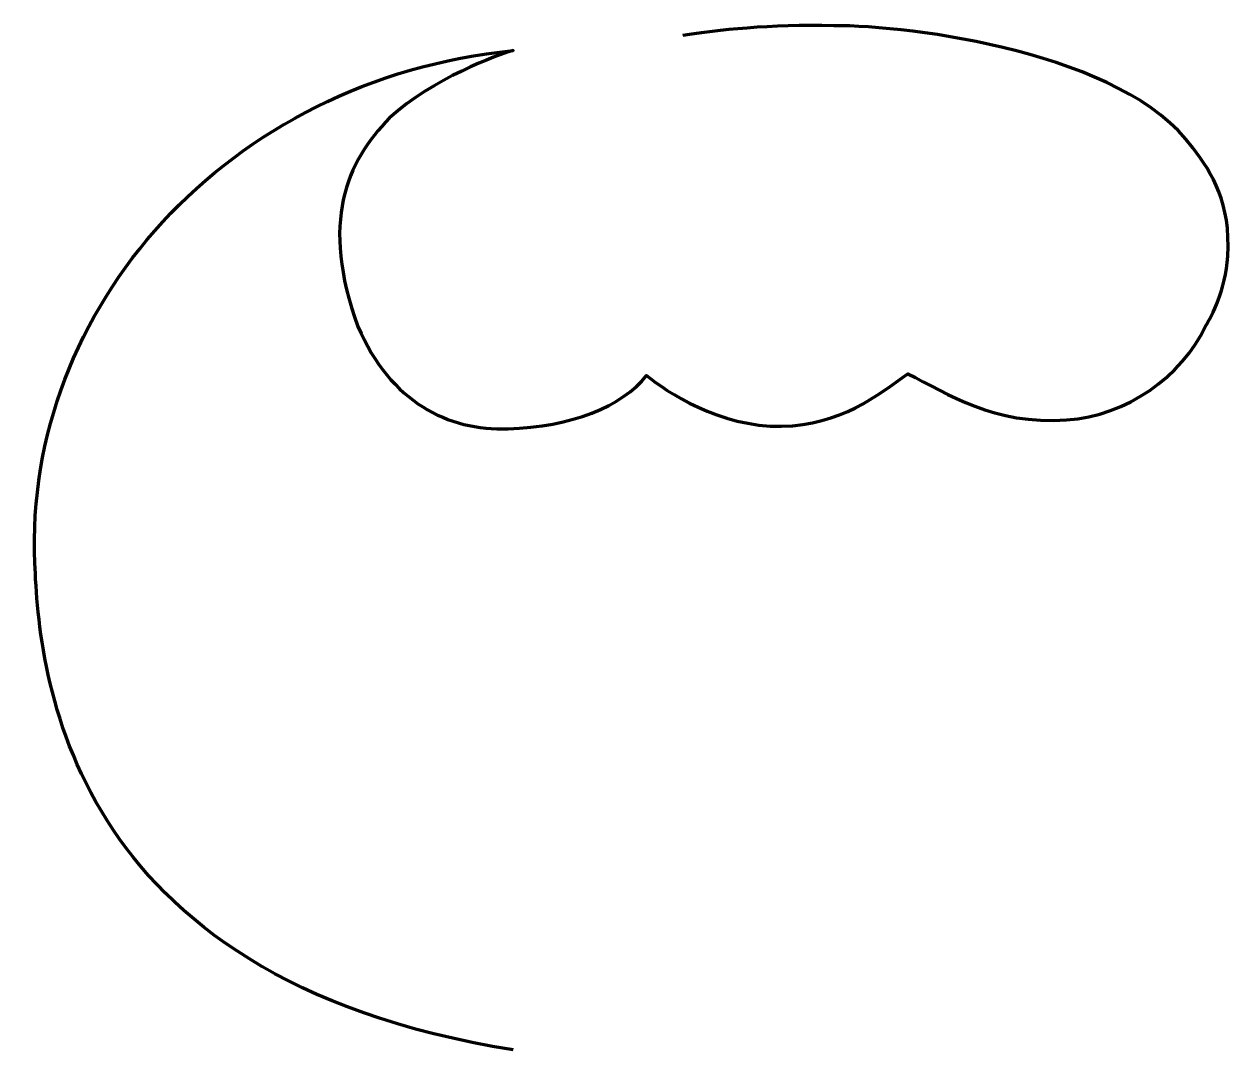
# Model space of a CAD drawing. Extents: x 1098 to 1937, y -1479 to -766.
import ezdxf

# ---------------------------------------------------------------- set-up
doc = ezdxf.new("R2010")
doc.units = 0
doc.header["$MEASUREMENT"] = 0
doc.layers.add('melefors_path', color=7, linetype='Continuous', lineweight=0)

msp = doc.modelspace()

# ---------------------------------------------------------------- linework, layer by layer
at = {"layer": 'melefors_path', "color": 7, "lineweight": 140}
msp.add_open_spline([(1438.04, -1479.4), (1125.32, -1429.69), (1108.52, -1216.45), (1105.34, -1140.76), (1097.89, -963.4), (1239.25, -804.11), (1438.04, -784.19), (1427.82, -786.96), (1381.41, -803.84), (1352.13, -831.01), (1322.09, -861.94), (1303.6, -903.53), (1330.04, -976.19), (1352.92, -1029.07), (1392.61, -1048.67), (1434.48, -1047.4), (1478.02, -1046.09), (1514.1, -1031.71), (1530.88, -1010.35), (1544.4, -1021.42), (1581.65, -1046.29), (1624.77, -1045.56), (1665.56, -1044.86), (1691.82, -1024.06), (1712.46, -1009.03), (1740.62, -1023.01), (1772.18, -1044.71), (1822.84, -1041.2), (1864.93, -1038.29), (1903.08, -1010.87), (1919.63, -976.06), (1923.99, -968.48), (1933.66, -951.25), (1935.06, -927.27), (1937.22, -889.98), (1924.44, -870.04), (1910.79, -851.84), (1862.73, -785.38), (1714.77, -766.74), (1661.03, -766.92), (1616.59, -765.84), (1580.09, -770.02), (1556.07, -773.78)], degree=3, knots=[0, 0, 0, 0, 1, 1, 1, 2, 2, 2, 3, 3, 3, 4, 4, 4, 5, 5, 5, 6, 6, 6, 7, 7, 7, 8, 8, 8, 9, 9, 9, 10, 10, 10, 11, 11, 11, 12, 12, 12, 13, 13, 13, 14, 14, 14, 14], dxfattribs=at)

doc.saveas('drawing.dxf')
